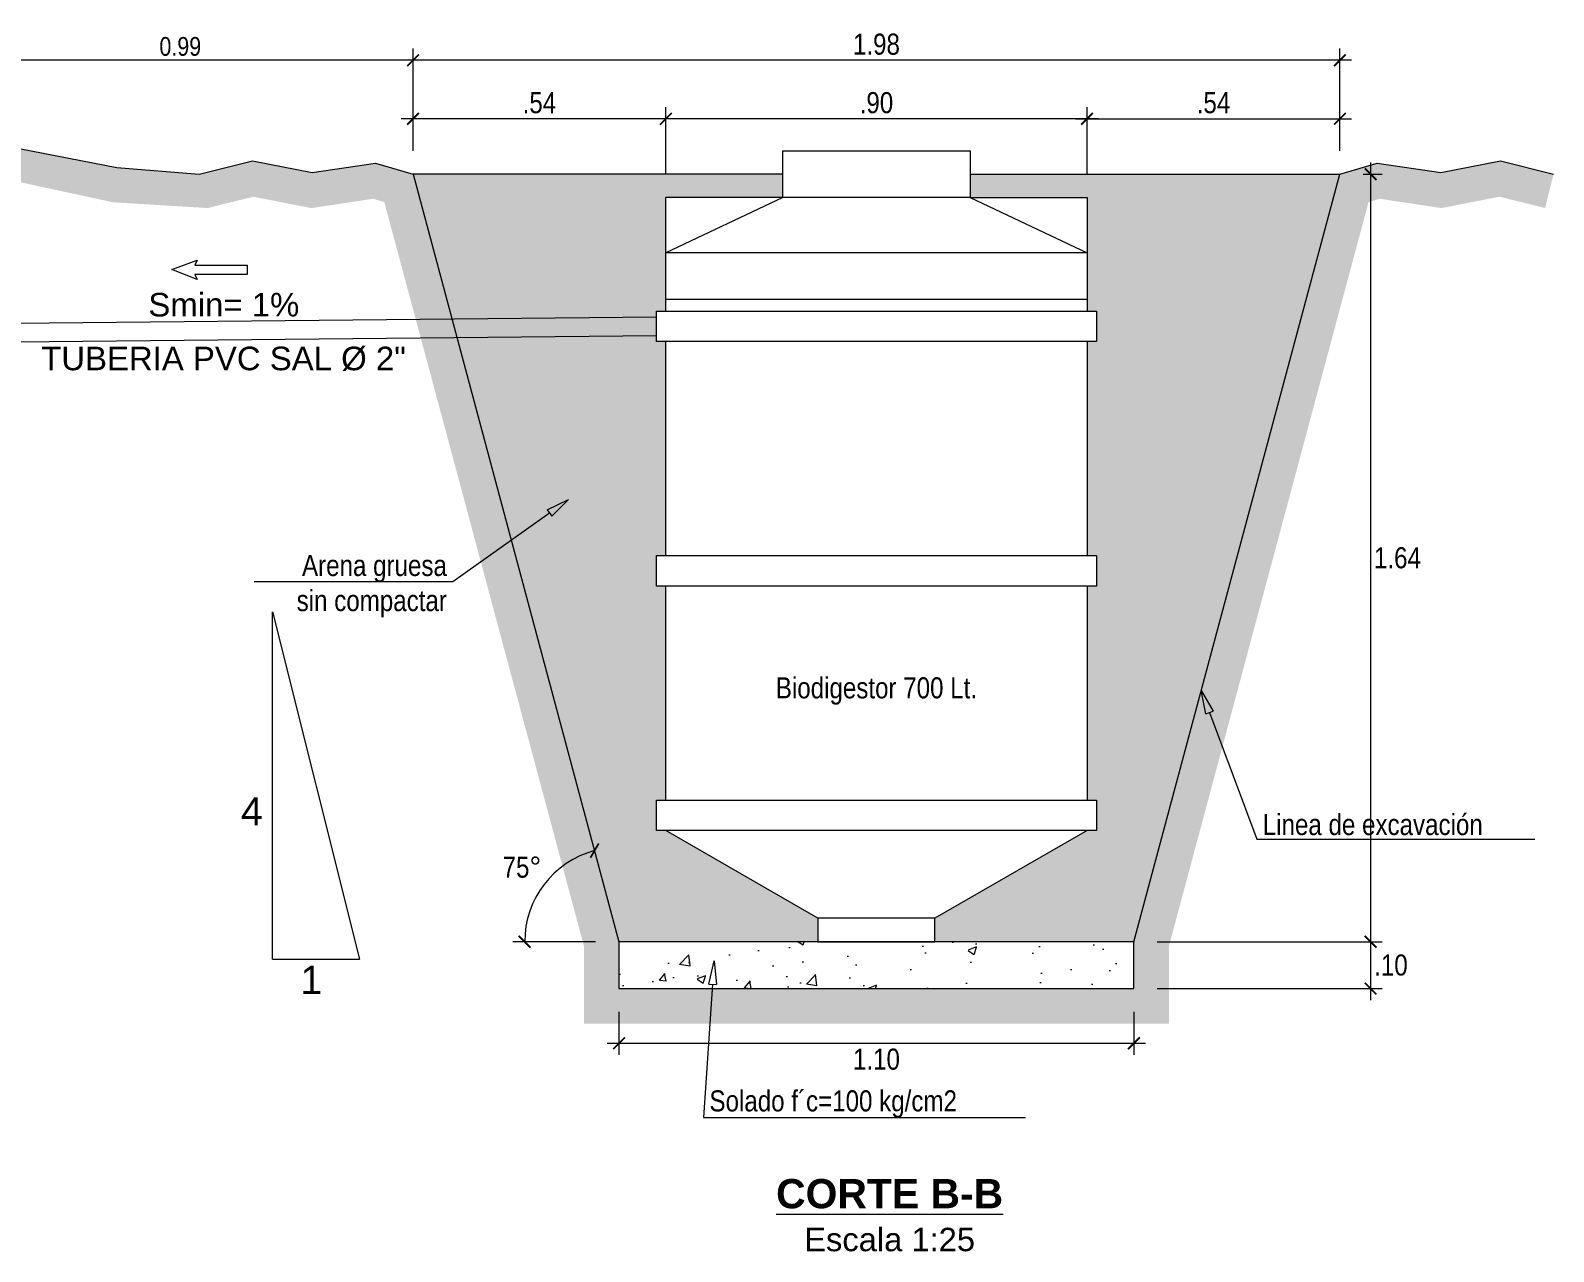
# Model space of a CAD drawing. Header units: metres. Extents: x 0 to 1935, y 0 to 1529.
# Drawn here: x 1888.713 to 1891.967, y 1454.428 to 1457.037 of the extents above; entities that cross this region are included whole.
import ezdxf
from ezdxf import colors
from ezdxf.entities.mleader import LeaderData, LeaderLine
from ezdxf.math import Vec2, Vec3

# ---------------------------------------------------------------- set-up
doc = ezdxf.new("R2010")
doc.units = ezdxf.units.M
doc.header["$LTSCALE"] = 0.005
for name, color, linetype, lineweight in [('-Accesorios PVC', 88, 'Continuous', 20), ('-Acero techos', 252, 'Continuous', 13), ('-Achurado', 251, 'Continuous', 5), ('-Acotado', 251, 'Continuous', 5), ('-Terreno', 26, 'Continuous', 5), ('-Textos', 7, 'Continuous', 20), ('-Vista', 148, 'Continuous', 9), ('LETRA', 7, 'Continuous', 0)]:
    doc.layers.add(name, color=color, linetype=linetype, lineweight=lineweight)
doc.layers.add('A_50_CotasExter', color=7, linetype='Continuous')
doc.layers.add('PDF_Text', color=7, linetype='Continuous')
doc.layers.add("PDF_Tub. de desague 4''", color=7, linetype='Continuous', true_color=0x002595)
doc.styles.add('-Arial Narrow', font='ARIALN.TTF')
doc.styles.add('PDF Arial-BoldMT', font='arial.ttf')
doc.styles.get("Standard").update_dxf_attribs({"font": 'arial.ttf'})
doc.dimstyles.new('Esc 1_20n', dxfattribs={"dimscale": 0.02, "dimtxt": 2, "dimasz": 1, "dimexe": 1, "dimexo": 1, "dimgap": 0.45, "dimtad": 1, "dimtoh": 1, "dimzin": 3, "dimdsep": 46, "dimtxsty": '-Arial Narrow', "dimblk": 'ARCHTICK', "dimcen": 1, "dimdle": 1, "dimclrd": 252, "dimclre": 252, "dimclrt": 252, "dimadec": 0, "dimazin": 0, "dimtfac": 1, "dimtix": 1, "dimtmove": 1, "dimatfit": 2, "dimldrblk": 'ARCHTICK', "dimfxl": 1, "dimfxlon": 1, "dimtolj": 2, "dimlwd": 5, "dimlwe": 5, "dimarcsym": 0})
doc.dimstyles.new('Esc 1_25', dxfattribs={"dimscale": 0.025, "dimtxt": 1.8, "dimasz": 1, "dimexe": 1, "dimexo": 2, "dimgap": 0.45, "dimtad": 2, "dimtih": 1, "dimtoh": 1, "dimzin": 4, "dimdsep": 46, "dimtxsty": '-Arial Narrow', "dimblk": 'ARCHTICK', "dimcen": 1, "dimdle": 1, "dimclrd": 256, "dimclre": 256, "dimclrt": 7, "dimadec": 0, "dimazin": 0, "dimtfac": 1, "dimtix": 1, "dimtmove": 1, "dimatfit": 2, "dimldrblk": 'ARCHTICK', "dimfxl": 1, "dimtolj": 2, "dimlwd": 5, "dimlwe": 0, "dimarcsym": 0})

# ---------------------------------------------------------------- blocks, each defined once
blk = doc.blocks.new('_ArchTick')
at = {"color": 0, "linetype": 'ByBlock', "const_width": 0.15}
blk.add_lwpolyline([(-0.5, -0.5), (0.5, 0.5)], dxfattribs=at)
blk = doc.blocks.new('*D462')
at = {"layer": '-Acotado', "lineweight": 0, "transparency": 16777216}
blk.add_line((1889.9201, 1455.0901), (1889.7435, 1455.0901), dxfattribs=at)
at = {"layer": '-Acotado', "lineweight": 5, "transparency": 16777216}
blk.add_arc((1889.9701, 1455.0901), 0.2015, 105.0184, 180, dxfattribs=at)
at = {"layer": 'Defpoints', "color": 0, "transparency": 16777216}
for p in [(1889.5301, 1456.7301), (1889.8405, 1455.2445), (1889.9701, 1455.0901), (1889.9701, 1455.0901), (1891.0701, 1455.0901)]:
    blk.add_point(p, dxfattribs=at)
at = {"layer": '-Acotado', "lineweight": 5, "transparency": 16777216, "xscale": 0.025, "yscale": 0.025, "zscale": 0.025}
for p, rotation in [((1889.9179, 1455.2848), 15.01836063114541), ((1889.7685, 1455.0901), 269.9999999999973)]:
    blk.add_blockref('_ArchTick', p, dxfattribs=dict(at, rotation=rotation))
at = {"layer": '-Acotado', "color": 7, "transparency": 16777216, "insert": (1889.7627, 1455.2492), "char_height": 0.045, "attachment_point": 5, "style": '-Arial Narrow'}
blk.add_mtext('\\A2;75°', dxfattribs=at)
blk = doc.blocks.new('_ClosedBlank')
at = {"color": 0, "linetype": 'ByBlock', "lineweight": -2}
for p, q in [((-1, 0.167), (0, 0)), ((-1, 0.167), (-1, -0.167)), ((0, 0), (-1, -0.167))]:
    blk.add_line(p, q, dxfattribs=at)
blk = doc.blocks.new('*D463')
at = {"layer": '-Acotado', "lineweight": 0, "transparency": 16777216}
for p, q in [((1889.9701, 1454.9401), (1889.9701, 1454.8482)), ((1891.0701, 1454.9401), (1891.0701, 1454.8482))]:
    blk.add_line(p, q, dxfattribs=at)
at = {"layer": '-Acotado', "lineweight": 5, "transparency": 16777216}
blk.add_line((1889.9451, 1454.8732), (1891.0951, 1454.8732), dxfattribs=at)
at = {"layer": 'Defpoints', "color": 0, "transparency": 16777216}
for p in [(1889.9701, 1454.9901), (1891.0701, 1454.9901), (1891.0701, 1454.8732)]:
    blk.add_point(p, dxfattribs=at)
at = {"layer": '-Acotado', "lineweight": 5, "transparency": 16777216, "xscale": 0.025, "yscale": 0.025, "zscale": 0.025, "rotation": 180}
blk.add_blockref('_ArchTick', (1889.9701, 1454.8732), dxfattribs=at)
at = {"layer": '-Acotado', "lineweight": 5, "transparency": 16777216, "xscale": 0.025, "yscale": 0.025, "zscale": 0.025}
blk.add_blockref('_ArchTick', (1891.0701, 1454.8732), dxfattribs=at)
at = {"layer": '-Acotado', "color": 7, "transparency": 16777216, "insert": (1890.5201, 1454.8389), "char_height": 0.045, "attachment_point": 5, "style": '-Arial Narrow'}
blk.add_mtext('\\A2;1.10', dxfattribs=at)
blk = doc.blocks.new('*D464')
at = {"layer": '-Acotado', "lineweight": 0, "transparency": 16777216}
for p, q in [((1889.5301, 1456.7801), (1889.5301, 1456.9982)), ((1891.5101, 1456.7801), (1891.5101, 1456.9982))]:
    blk.add_line(p, q, dxfattribs=at)
at = {"layer": '-Acotado', "lineweight": 5, "transparency": 16777216}
blk.add_line((1891.5351, 1456.9732), (1889.5051, 1456.9732), dxfattribs=at)
at = {"layer": 'Defpoints', "color": 0, "transparency": 16777216}
for p in [(1889.5301, 1456.9732), (1889.5301, 1456.7301), (1891.5101, 1456.7301)]:
    blk.add_point(p, dxfattribs=at)
at = {"layer": '-Acotado', "lineweight": 5, "transparency": 16777216, "xscale": 0.025, "yscale": 0.025, "zscale": 0.025, "rotation": 180}
blk.add_blockref('_ArchTick', (1889.5301, 1456.9732), dxfattribs=at)
at = {"layer": '-Acotado', "lineweight": 5, "transparency": 16777216, "xscale": 0.025, "yscale": 0.025, "zscale": 0.025}
blk.add_blockref('_ArchTick', (1891.5101, 1456.9732), dxfattribs=at)
at = {"layer": '-Acotado', "color": 7, "transparency": 16777216, "insert": (1890.5201, 1457.0074), "char_height": 0.045, "attachment_point": 5, "style": '-Arial Narrow'}
blk.add_mtext('\\A2;1.98', dxfattribs=at)
blk = doc.blocks.new('*D465')
at = {"layer": '-Acotado', "lineweight": 0, "transparency": 16777216}
for p, q in [((1890.0701, 1456.7301), (1890.0701, 1456.8732)), ((1890.9701, 1456.7301), (1890.9701, 1456.8732))]:
    blk.add_line(p, q, dxfattribs=at)
at = {"layer": '-Acotado', "lineweight": 5, "transparency": 16777216}
blk.add_line((1890.9951, 1456.8482), (1890.0451, 1456.8482), dxfattribs=at)
at = {"layer": 'Defpoints', "color": 0, "transparency": 16777216}
for p in [(1890.0701, 1456.8482), (1890.0701, 1456.6801), (1890.9701, 1456.6801)]:
    blk.add_point(p, dxfattribs=at)
at = {"layer": '-Acotado', "lineweight": 5, "transparency": 16777216, "xscale": 0.025, "yscale": 0.025, "zscale": 0.025, "rotation": 180}
blk.add_blockref('_ArchTick', (1890.0701, 1456.8482), dxfattribs=at)
at = {"layer": '-Acotado', "lineweight": 5, "transparency": 16777216, "xscale": 0.025, "yscale": 0.025, "zscale": 0.025}
blk.add_blockref('_ArchTick', (1890.9701, 1456.8482), dxfattribs=at)
at = {"layer": '-Acotado', "color": 7, "transparency": 16777216, "insert": (1890.5201, 1456.8824), "char_height": 0.045, "attachment_point": 5, "style": '-Arial Narrow'}
blk.add_mtext('\\A2;.90', dxfattribs=at)
blk = doc.blocks.new('*D466')
at = {"layer": '-Acotado', "lineweight": 0, "transparency": 16777216}
for p, q in [((1889.5301, 1456.7801), (1889.5301, 1456.8732)), ((1890.0701, 1456.7301), (1890.0701, 1456.8732))]:
    blk.add_line(p, q, dxfattribs=at)
at = {"layer": '-Acotado', "lineweight": 5, "transparency": 16777216}
blk.add_line((1890.0951, 1456.8482), (1889.5051, 1456.8482), dxfattribs=at)
at = {"layer": 'Defpoints', "color": 0, "transparency": 16777216}
for p in [(1889.5301, 1456.8482), (1889.5301, 1456.7301), (1890.0701, 1456.6801)]:
    blk.add_point(p, dxfattribs=at)
at = {"layer": '-Acotado', "lineweight": 5, "transparency": 16777216, "xscale": 0.025, "yscale": 0.025, "zscale": 0.025, "rotation": 180}
blk.add_blockref('_ArchTick', (1889.5301, 1456.8482), dxfattribs=at)
at = {"layer": '-Acotado', "lineweight": 5, "transparency": 16777216, "xscale": 0.025, "yscale": 0.025, "zscale": 0.025}
blk.add_blockref('_ArchTick', (1890.0701, 1456.8482), dxfattribs=at)
at = {"layer": '-Acotado', "color": 7, "transparency": 16777216, "insert": (1889.8001, 1456.8823), "char_height": 0.045, "attachment_point": 5, "style": '-Arial Narrow'}
blk.add_mtext('\\A2;.54', dxfattribs=at)
blk = doc.blocks.new('*D459')
at = {"layer": '-Acotado', "lineweight": 0, "transparency": 16777216}
for p, q in [((1890.9701, 1456.7301), (1890.9701, 1456.8732)), ((1891.5101, 1456.7801), (1891.5101, 1456.8732))]:
    blk.add_line(p, q, dxfattribs=at)
at = {"layer": '-Acotado', "lineweight": 5, "transparency": 16777216}
blk.add_line((1890.9451, 1456.8482), (1891.5351, 1456.8482), dxfattribs=at)
at = {"layer": 'Defpoints', "color": 0, "transparency": 16777216}
for p in [(1891.5101, 1456.8482), (1891.5101, 1456.7301), (1890.9701, 1456.6801)]:
    blk.add_point(p, dxfattribs=at)
at = {"layer": '-Acotado', "lineweight": 5, "transparency": 16777216, "xscale": 0.025, "yscale": 0.025, "zscale": 0.025, "rotation": 180}
blk.add_blockref('_ArchTick', (1890.9701, 1456.8482), dxfattribs=at)
at = {"layer": '-Acotado', "lineweight": 5, "transparency": 16777216, "xscale": 0.025, "yscale": 0.025, "zscale": 0.025}
blk.add_blockref('_ArchTick', (1891.5101, 1456.8482), dxfattribs=at)
at = {"layer": '-Acotado', "color": 7, "transparency": 16777216, "insert": (1891.2401, 1456.8823), "char_height": 0.045, "attachment_point": 5, "style": '-Arial Narrow'}
blk.add_mtext('\\A2;.54', dxfattribs=at)
blk = doc.blocks.new('*D460')
at = {"layer": '-Acotado', "lineweight": 5, "transparency": 16777216}
blk.add_line((1891.5758, 1456.7551), (1891.5758, 1455.0651), dxfattribs=at)
at = {"layer": '-Acotado', "lineweight": 0, "transparency": 16777216}
for p, q in [((1891.5601, 1456.7301), (1891.6008, 1456.7301)), ((1891.1201, 1455.0901), (1891.6008, 1455.0901))]:
    blk.add_line(p, q, dxfattribs=at)
at = {"layer": 'Defpoints', "color": 0, "transparency": 16777216}
for p in [(1891.5101, 1456.7301), (1891.0701, 1455.0901), (1891.5758, 1455.0901)]:
    blk.add_point(p, dxfattribs=at)
at = {"layer": '-Acotado', "lineweight": 5, "transparency": 16777216, "xscale": 0.025, "yscale": 0.025, "zscale": 0.025}
for p, rotation in [((1891.5758, 1456.7301), 90), ((1891.5758, 1455.0901), 270)]:
    blk.add_blockref('_ArchTick', p, dxfattribs=dict(at, rotation=rotation))
at = {"layer": '-Acotado', "color": 7, "transparency": 16777216, "insert": (1891.6331, 1455.9101), "char_height": 0.045, "attachment_point": 5, "style": '-Arial Narrow'}
blk.add_mtext('\\A2;1.64', dxfattribs=at)
blk = doc.blocks.new('*D461')
at = {"layer": '-Acotado', "lineweight": 5, "transparency": 16777216}
blk.add_line((1891.5758, 1455.1151), (1891.5758, 1454.9651), dxfattribs=at)
at = {"layer": '-Acotado', "lineweight": 0, "transparency": 16777216}
for p, q in [((1891.1201, 1455.0901), (1891.6008, 1455.0901)), ((1891.1201, 1454.9901), (1891.6008, 1454.9901))]:
    blk.add_line(p, q, dxfattribs=at)
at = {"layer": 'Defpoints', "color": 0, "transparency": 16777216}
for p in [(1891.0701, 1455.0901), (1891.0701, 1454.9901), (1891.5758, 1454.9901)]:
    blk.add_point(p, dxfattribs=at)
at = {"layer": '-Acotado', "lineweight": 5, "transparency": 16777216, "xscale": 0.025, "yscale": 0.025, "zscale": 0.025}
for p, rotation in [((1891.5758, 1455.0901), 90), ((1891.5758, 1454.9901), 270)]:
    blk.add_blockref('_ArchTick', p, dxfattribs=dict(at, rotation=rotation))
at = {"layer": '-Acotado', "color": 7, "transparency": 16777216, "insert": (1891.6192, 1455.0401), "char_height": 0.045, "attachment_point": 5, "style": '-Arial Narrow'}
blk.add_mtext('\\A2;.10', dxfattribs=at)
blk = doc.blocks.new('*D467')
at = {"layer": 'A_50_CotasExter', "color": 252, "lineweight": 5, "ltscale": 0.005, "transparency": 16777216}
for p, q in [((1889.5501, 1456.9732), (1888.5157, 1456.9732)), ((1888.5357, 1456.9532), (1888.5357, 1456.9932)), ((1889.5301, 1456.9532), (1889.5301, 1456.9932))]:
    blk.add_line(p, q, dxfattribs=at)
at = {"layer": 'Defpoints', "color": 0, "ltscale": 0.005, "transparency": 16777216}
for p in [(1888.5357, 1456.9732), (1889.5301, 1456.5823), (1888.5357, 1456.3157)]:
    blk.add_point(p, dxfattribs=at)
at = {"layer": 'A_50_CotasExter', "color": 252, "lineweight": 5, "ltscale": 0.005, "transparency": 16777216, "xscale": 0.02, "yscale": 0.02, "zscale": 0.02, "rotation": 180}
blk.add_blockref('_ArchTick', (1888.5357, 1456.9732), dxfattribs=at)
at = {"layer": 'A_50_CotasExter', "color": 252, "lineweight": 5, "ltscale": 0.005, "transparency": 16777216, "xscale": 0.02, "yscale": 0.02, "zscale": 0.02}
blk.add_blockref('_ArchTick', (1889.5301, 1456.9732), dxfattribs=at)
at = {"layer": 'A_50_CotasExter', "color": 252, "ltscale": 0.005, "transparency": 16777216, "insert": (1889.0329, 1457.0026), "char_height": 0.04, "attachment_point": 5, "style": '-Arial Narrow'}
blk.add_mtext('\\A2;0.99', dxfattribs=at)

msp = doc.modelspace()

# ---------------------------------------------------------------- hatches: boundary and pattern name
at = {"layer": '-Achurado'}
h = msp.add_hatch(dxfattribs=at)
h.set_pattern_fill('AR-SAND', color=256, scale=0.0009, style=0)
h.set_pattern_definition([(37.5, (337.694854, -4.884997), (-0.00144002817, 0.04404719136), [0, -0.0347472, 0, -0.038862, 0, -0.0371475]), (7.5, (337.694854, -4.884997), (0.0404570955, 0.064514259), [0, -0.0187452, 0, -0.0313182, 0, -0.0120015]), (327.5, (337.666736, -4.884997), (0.0711893133, 0.0001293466), [0, -0.01143, 0, -0.041148, 0, -0.053721]), (317.5, (337.666736, -4.884997), (0.0687200807, 0.0200636391), [0, -0.005715, 0, -0.0269748, 0, -0.030861])])
h.paths.add_polyline_path([(1889.53007, 1456.73012), (1890.32007, 1456.73012), (1890.32007, 1456.68012), (1890.07007, 1456.68012), (1890.07007, 1456.43719), (1890.05007, 1456.43719), (1890.05007, 1456.37219), (1890.07007, 1456.37219), (1890.07007, 1455.91497), (1890.05007, 1455.91497), (1890.05007, 1455.84997), (1890.07007, 1455.84997), (1890.07007, 1455.39276), (1890.05007, 1455.39276), (1890.05007, 1455.32776), (1890.07007, 1455.32776), (1890.39507, 1455.14012), (1890.39507, 1455.09012), (1889.97007, 1455.09012)])
h.paths.add_polyline_path([(1890.97007, 1456.37219), (1890.99007, 1456.37219), (1890.99007, 1456.43719), (1890.97007, 1456.43719), (1890.97007, 1456.68012), (1890.72007, 1456.68012), (1890.72007, 1456.73012), (1891.51007, 1456.73012), (1891.07007, 1455.09012), (1890.64507, 1455.09012), (1890.64507, 1455.14012), (1890.97007, 1455.32776), (1890.99007, 1455.32776), (1890.99007, 1455.39276), (1890.97007, 1455.39276), (1890.97007, 1455.84997), (1890.99007, 1455.84997), (1890.99007, 1455.91497), (1890.97007, 1455.91497)])
h = msp.add_hatch(dxfattribs=at)
h.set_pattern_fill('AR-CONC', color=256, scale=0.001)
h.set_pattern_definition([(50, (337.69485, -4.885), (0.182184669, -0.015939086), [0.01905, -0.20955]), (355, (337.69485, -4.885), (-0.035243421, 0.191056845), [0.01524, -0.167640584]), (100.451445, (337.71004, -4.88633), (0.146941247, 0.175117752), [0.016190009, -0.178090245]), (46.1842, (337.69485, -4.8342), (0.27107904, -0.042042328), [0.028575, -0.314325]), (96.635558, (337.71744, -4.8377), (0.237404134, 0.247426125), [0.024285023, -0.267135608]), (351.184151, (337.69485, -4.8342), (0.237404134, 0.247426125), [0.022859967, -0.251459732]), (21, (337.72025, -4.8469), (0.151614391, -0.102265198), [0.01905, -0.20955]), (326, (337.72025, -4.8469), (0.061802028, 0.184187966), [0.01524, -0.16764]), (71.451445, (337.73289, -4.85542), (0.21341642, 0.081922769), [0.016190009, -0.178089938]), (37.5, (337.694854, -4.885), (0.0030886033, 0.0845550389), [0, -0.165608, 0, -0.17018, 0, -0.168275]), (7.5, (337.69485, -4.885), (0.0668196625, 0.100180575), [0, -0.097028, 0, -0.161798, 0, -0.064135]), (327.5, (337.63821, -4.885), (0.1355905952, -0.005728744), [0, -0.0635, 0, -0.19812, 0, -0.26289]), (317.5, (337.61281, -4.885), (0.1481291814, 0.025426491), [0, -0.08255, 0, -0.131572, 0, -0.18669])])
h.paths.add_polyline_path([(1891.07007, 1455.09012), (1891.07007, 1454.99012), (1889.97007, 1454.99012), (1889.97007, 1455.09012)])
at = {"layer": '-Terreno'}
h = msp.add_hatch(dxfattribs=at)
h.set_pattern_fill('EARTH', color=256, scale=0.01, angle=45)
h.set_pattern_definition([(45, (319.04483, -11.77826), (7e-18, 0.0898025612), [0.0635, -0.0635]), (45, (319.02799, -11.76142), (7e-18, 0.0898025612), [0.0635, -0.0635]), (45, (319.01115, -11.744584), (7e-18, 0.0898025612), [0.0635, -0.0635]), (135, (319.01115, -11.73336), (-0.0898025612, 7e-18), [0.0635, -0.0635]), (135, (319.02799, -11.71652), (-0.0898025612, 7e-18), [0.0635, -0.0635]), (135, (319.04483, -11.69968), (-0.0898025612, 7e-18), [0.0635, -0.0635])])
h.paths.add_polyline_path([(1889.07357, 1456.73012), (1888.89744, 1456.74398), (1888.68838, 1456.78477), (1888.53569, 1456.78477), (1888.53569, 1456.71158), (1888.68601, 1456.71381), (1888.88952, 1456.66978), (1889.09153, 1456.65758), (1889.189, 1456.68172), (1889.31297, 1456.65746), (1889.44486, 1456.67741), (1889.46874, 1456.67034), (1889.89534, 1455.08027), (1889.89534, 1454.91539), (1890.52007, 1454.91539), (1891.1448, 1454.91539), (1891.1448, 1455.08027), (1891.5714, 1456.67034), (1891.59528, 1456.67741), (1891.72717, 1456.65746), (1891.85114, 1456.68172), (1891.94861, 1456.65758), (1891.96657, 1456.73012), (1891.85303, 1456.75823), (1891.72553, 1456.73329), (1891.59001, 1456.75378), (1891.51007, 1456.73012), (1891.07007, 1455.09012), (1891.07007, 1454.99012), (1890.52007, 1454.99012), (1889.97007, 1454.99012), (1889.97007, 1455.09012), (1889.53007, 1456.73012), (1889.45013, 1456.75378), (1889.31461, 1456.73329), (1889.18711, 1456.75823)])

# ---------------------------------------------------------------- linework, layer by layer
at = {"layer": '-Accesorios PVC'}
for p, q in [((1890.07007, 1456.43719), (1890.07007, 1456.68012)), ((1890.97007, 1456.68012), (1890.97007, 1456.43719)), ((1890.07007, 1455.91497), (1890.07007, 1456.37219)), ((1890.97007, 1456.37219), (1890.97007, 1455.91497)), ((1890.07007, 1455.39276), (1890.07007, 1455.84997)), ((1890.97007, 1455.84997), (1890.97007, 1455.39276)), ((1890.39507, 1455.14012), (1890.07007, 1455.32776)), ((1890.97007, 1455.32776), (1890.64507, 1455.14012))]:
    msp.add_line(p, q, dxfattribs=at)
for points in [[(1890.72007, 1456.68012), (1890.32007, 1456.68012), (1890.32007, 1456.78012), (1890.72007, 1456.78012)], [(1890.99007, 1456.37219), (1890.05007, 1456.37219), (1890.05007, 1456.43719), (1890.99007, 1456.43719)], [(1890.99007, 1455.84997), (1890.05007, 1455.84997), (1890.05007, 1455.91497), (1890.99007, 1455.91497)], [(1890.99007, 1455.32776), (1890.05007, 1455.32776), (1890.05007, 1455.39276), (1890.99007, 1455.39276)], [(1890.64507, 1455.14012), (1890.39507, 1455.14012), (1890.39507, 1455.09012), (1890.64507, 1455.09012)]]:
    msp.add_lwpolyline(points, close=True, dxfattribs=at)
for points in [[(1890.32007, 1456.68012), (1890.07007, 1456.56219)], [(1890.32007, 1456.68012), (1890.07007, 1456.68012)], [(1890.72007, 1456.68012), (1890.97007, 1456.56219)], [(1890.72007, 1456.68012), (1890.97007, 1456.68012)], [(1890.97007, 1456.56219), (1890.07007, 1456.56219)], [(1890.97007, 1456.46219), (1890.07007, 1456.46219)]]:
    msp.add_lwpolyline(points, dxfattribs=at)
at = {"layer": '-Acero techos', "color": 18, "ltscale": 0.005, "true_color": 0x000000}
for p, q in [((1889.22991, 1455.05295), (1889.22991, 1455.79507)), ((1889.22991, 1455.79507), (1889.41544, 1455.05295)), ((1889.22991, 1455.05295), (1889.41544, 1455.05295))]:
    msp.add_line(p, q, dxfattribs=at)
at = {"layer": '-Acero techos', "color": 148, "ltscale": 0.005, "true_color": 0x09314e}
msp.add_lwpolyline([(1889.06381, 1456.51542), (1889.06911, 1456.50483), (1889.0151, 1456.52601), (1889.06911, 1456.54613), (1889.06381, 1456.53554), (1889.17608, 1456.53554), (1889.17608, 1456.51542)], close=True, dxfattribs=at)
at = {"layer": '-Terreno'}
msp.add_lwpolyline([(1888.68838, 1456.78477), (1888.89744, 1456.74398), (1889.07357, 1456.73012), (1889.18711, 1456.75823), (1889.31461, 1456.73329), (1889.45013, 1456.75378), (1889.53007, 1456.73012), (1889.97007, 1455.09012), (1889.97007, 1454.99012), (1890.52007, 1454.99012), (1890.52007, 1454.99012), (1890.52007, 1454.99012), (1891.07007, 1454.99012), (1891.07007, 1455.09012), (1891.51007, 1456.73012), (1891.59001, 1456.75378), (1891.72553, 1456.73329), (1891.85303, 1456.75823), (1891.96657, 1456.73012)], dxfattribs=at)
at = {"layer": '-Vista'}
for p, q in [((1890.32007, 1456.73012), (1889.53007, 1456.73012)), ((1890.72007, 1456.73012), (1891.51007, 1456.73012))]:
    msp.add_line(p, q, dxfattribs=at)
msp.add_lwpolyline([(1891.07007, 1455.09012), (1889.97007, 1455.09012), (1889.97007, 1454.99012), (1891.07007, 1454.99012)], close=True, dxfattribs=at)
at = {"layer": "PDF_Tub. de desague 4''", "lineweight": 9}
for points in [[(1890.05007, 1456.4247), (1888.53569, 1456.40955)], [(1890.05007, 1456.38475), (1888.53569, 1456.36961)]]:
    msp.add_lwpolyline(points, dxfattribs=at)

# ---------------------------------------------------------------- texts
at = {"layer": '-Accesorios PVC', "insert": (1890.52007, 1455.62575), "char_height": 0.045, "width": 0.9, "attachment_point": 5, "style": '-Arial Narrow'}
msp.add_mtext('\\pxqc;Biodigestor 700 Lt.', dxfattribs=at)
at = {"layer": '-Textos', "insert": (1890.54823, 1454.5057), "char_height": 0.09375, "attachment_point": 5, "style": '-Arial Narrow'}
msp.add_mtext('{\\fArial|b1|i0|c0|p34;\\H0.66667x;\\LCORTE B-B\\P\\fArial|b0|i0|c0|p34;\\H0.8x;\\lEscala 1:25}', dxfattribs=at)
at = {"layer": 'LETRA', "char_height": 0.06, "width": 0.1994118, "attachment_point": 3}
for s, insert in [('4', (1889.20896, 1455.39879)), ('1', (1889.33625, 1455.0387))]:
    msp.add_mtext(s, dxfattribs=dict(at, insert=insert))
at = {"layer": 'PDF_Text', "attachment_point": 6, "style": 'PDF Arial-BoldMT'}
for s, insert, char_height in [('Smin= 1%', (1889.28714, 1456.45073), 0.050341), ('TUBERIA PVC SAL Ø 2"', (1889.51485, 1456.33529), 0.0503406)]:
    msp.add_mtext(s, dxfattribs=dict(at, insert=insert, char_height=char_height))

# ---------------------------------------------------------------- dimensions: what is measured, and where the dimension line sits
at = {"layer": '-Acotado'}
dim = msp.add_linear_dim(base=(1889.53007, 1456.97319), p1=(1891.51007, 1456.73012), p2=(1889.53007, 1456.73012), angle=180, dimstyle='Esc 1_25', override={"dimtmove": 0}, dxfattribs=at)
dim.commit()
dim.dimension.update_dxf_attribs({"geometry": '*D464', "text_midpoint": (1890.52007, 1456.97319), "dimtype": 160})
for base, p1, p2, angle, picture, middle in [((1889.53007, 1456.84819), (1890.07007, 1456.68012), (1889.53007, 1456.73012), 180, '*D466', (1889.80007, 1456.88232)), ((1890.07007, 1456.84819), (1890.97007, 1456.68012), (1890.07007, 1456.68012), 180, '*D465', (1890.52007, 1456.88242)), ((1891.57576, 1455.09012), (1891.51007, 1456.73012), (1891.07007, 1455.09012), 90, '*D460', (1891.63315, 1455.91012)), ((1891.57576, 1454.99012), (1891.07007, 1455.09012), (1891.07007, 1454.99012), 90, '*D461', (1891.61919, 1455.04012)), ((1891.07007, 1454.87316), (1889.97007, 1454.99012), (1891.07007, 1454.99012), 180, '*D463', (1890.52007, 1454.83894))]:
    dim = msp.add_linear_dim(base=base, p1=p1, p2=p2, angle=angle, dimstyle='Esc 1_25', dxfattribs=at)
    dim.commit()
    dim.dimension.update_dxf_attribs({"geometry": picture, "text_midpoint": middle})
dim = msp.add_linear_dim(base=(1891.51007, 1456.84819), p1=(1890.97007, 1456.68012), p2=(1891.51007, 1456.73012), angle=180, dimstyle='Esc 1_25', override={"dimtmove": 0}, dxfattribs=at)
dim.commit()
dim.dimension.update_dxf_attribs({"geometry": '*D459', "text_midpoint": (1891.24007, 1456.88232)})
dim = msp.add_angular_dim_2l(base=(1889.8405, 1455.24446), line1=((1889.97007, 1455.09012), (1889.53007, 1456.73012)), line2=((1891.07007, 1455.09012), (1889.97007, 1455.09012)), dimstyle='Esc 1_25', dxfattribs=at)
dim.commit()
dim.dimension.update_dxf_attribs({"geometry": '*D462', "text_midpoint": (1889.7627, 1455.24918)})
at = {"layer": 'A_50_CotasExter', "color": 18, "ltscale": 0.005, "true_color": 0x000000}
dim = msp.add_linear_dim(base=(1888.53569, 1456.97319), p1=(1889.53007, 1456.58229), p2=(1888.53569, 1456.31571), angle=180, dimstyle='Esc 1_20n', dxfattribs=at)
dim.commit()
dim.dimension.update_dxf_attribs({"geometry": '*D467', "text_midpoint": (1889.03288, 1457.00261)})

# ---------------------------------------------------------------- leaders
at = {"layer": '-Acotado'}
ml = msp.add_multileader_mtext('Standard', dxfattribs=at)
ml.set_content('Arena gruesa \\Psin compactar', color=7, style='-Arial Narrow')
ml.set_leader_properties(color=7, linetype='ByLayer', lineweight=0)
ml.set_arrow_properties(name='CLOSEDBLANK')
ml.build(insert=Vec2(0, 0))
ml.multileader.update_dxf_attribs({"has_dogleg": 0, "text_left_attachment_type": 6, "text_right_attachment_type": 6, "dogleg_length": 0, "arrow_head_size": 0.05, "scale": 0.025})
ctx = ml.context
ctx.base_point, ctx.scale, ctx.char_height, ctx.arrow_head_size, ctx.landing_gap_size, ctx.plane_origin = Vec3(1889.26988, 1455.85898), 0.025, 0.045, 0.05, 0.0125, Vec3(1889.86257, 1456.03501)
ctx.left_attachment, ctx.right_attachment, ctx.text_align_type = 6, 6, 2
notes = []
notes.append((ctx, [(1, (1, 1, 0), (1889.61491, 1455.85898), (-1, 0), 0, [(0, [(1889.86257, 1456.03501)], 0, [])])]))
ctx.mtext.insert, ctx.mtext.alignment, ctx.mtext.flow_direction = Vec3(1889.60241, 1455.91648), 3, 5
ml = msp.add_multileader_mtext('Standard', dxfattribs=at)
ml.set_content('Linea de excavación', color=7, style='-Arial Narrow')
ml.set_leader_properties(color=7, linetype='ByLayer', lineweight=0)
ml.set_arrow_properties(name='CLOSEDBLANK')
ml.build(insert=Vec2(0, 0))
ml.multileader.update_dxf_attribs({"has_dogleg": 0, "text_left_attachment_type": 6, "text_right_attachment_type": 6, "dogleg_length": 0, "arrow_head_size": 0.05, "scale": 0.025})
ctx = ml.context
ctx.base_point, ctx.scale, ctx.char_height, ctx.arrow_head_size, ctx.landing_gap_size, ctx.plane_origin = Vec3(1891.33288, 1455.30896), 0.025, 0.045, 0.05, 0.0125, Vec3(1892.20673, 1455.76195)
ctx.left_attachment, ctx.right_attachment = 6, 6
notes.append((ctx, [(0, (1, 1, 0), (1891.33288, 1455.30896), (1, 0), 0, [(0, [(1891.21402, 1455.62667)], 0, [])])]))
ctx.mtext.insert, ctx.mtext.flow_direction = Vec3(1891.34538, 1455.36296), 5
ml = msp.add_multileader_mtext('Standard', dxfattribs=at)
ml.set_content('Solado f´c=100 kg/cm2', color=7, style='-Arial Narrow')
ml.set_leader_properties(color=7, linetype='ByLayer', lineweight=0)
ml.set_arrow_properties(name='CLOSEDBLANK')
ml.build(insert=Vec2(0, 0))
ml.multileader.update_dxf_attribs({"has_dogleg": 0, "text_left_attachment_type": 6, "text_right_attachment_type": 6, "dogleg_length": 0, "arrow_head_size": 0.05, "scale": 0.025})
ctx = ml.context
ctx.base_point, ctx.scale, ctx.char_height, ctx.arrow_head_size, ctx.landing_gap_size, ctx.plane_origin = Vec3(1890.15087, 1454.7144), 0.025, 0.045, 0.05, 0.0125, Vec3(1889.97007, 1455.04012)
ctx.left_attachment, ctx.right_attachment = 6, 6
notes.append((ctx, [(0, (1, 1, 0), (1890.15087, 1454.7144), (1, 0), 0, [(0, [(1890.17355, 1455.04905)], 0, [])])]))
ctx.mtext.insert, ctx.mtext.flow_direction = Vec3(1890.16337, 1454.77263), 5
for ctx, leaders in notes:
    for number, flags, end, landing, length, lines in leaders:
        leader = LeaderData()
        leader.index, (leader.has_last_leader_line, leader.has_dogleg_vector, leader.attachment_direction) = number, flags
        leader.last_leader_point, leader.dogleg_vector, leader.dogleg_length = Vec3(end), Vec3(landing), length
        for number, points, colour, breaks in lines:
            line = LeaderLine()
            line.index, line.vertices, line.color, line.breaks = number, Vec3.list(points), colors.encode_raw_color(colour), breaks
            leader.lines.append(line)
        ctx.leaders.append(leader)

doc.saveas('drawing.dxf')
